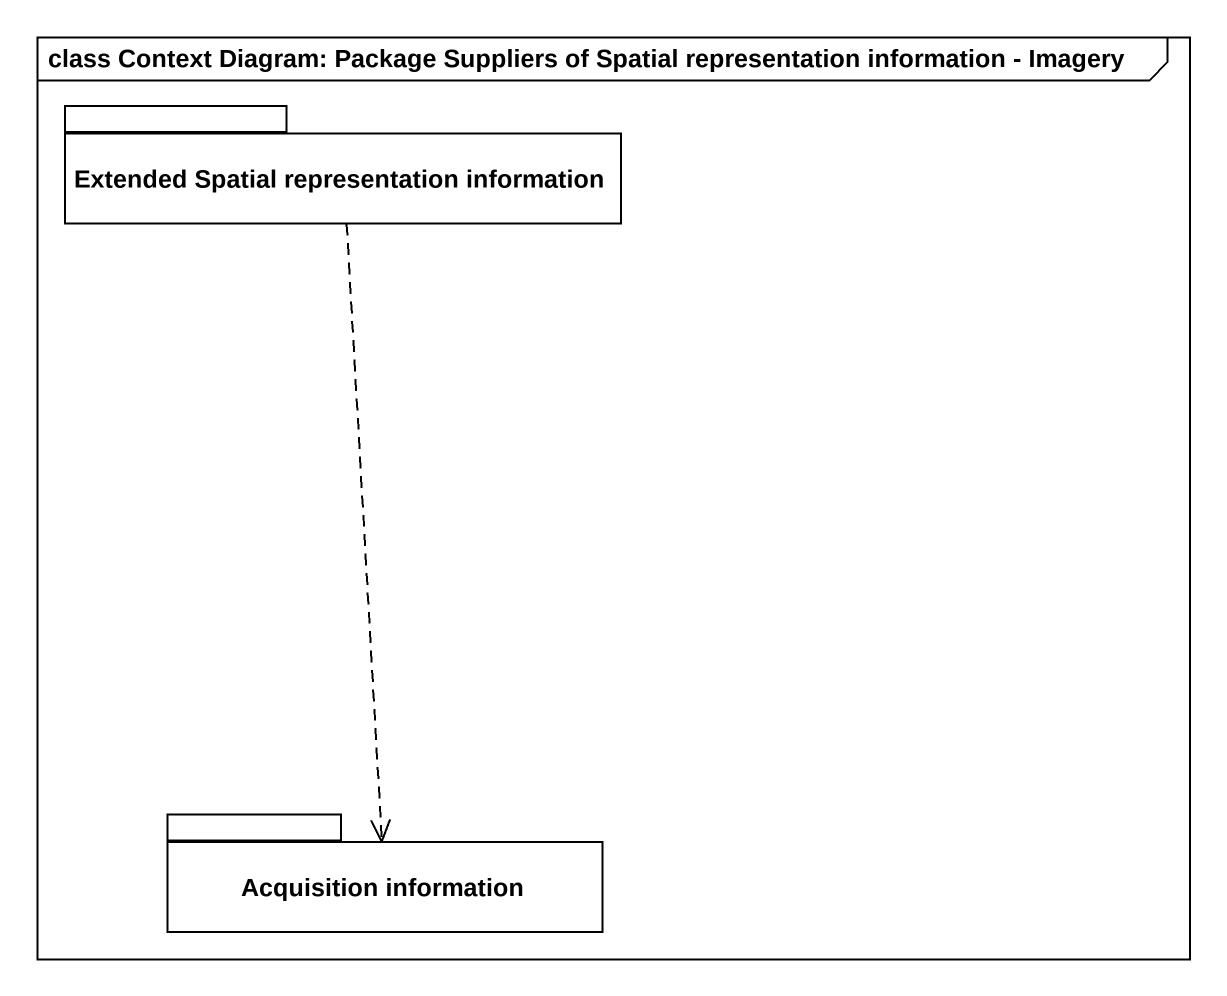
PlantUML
@startuml
mainframe class Context Diagram: Package Suppliers of Spatial representation information - Imagery
package "Extended Spatial representation information" as Extended_Spatial {
}
package "Acquisition information" as Acquisition_information {
}
Extended_Spatial ..> Acquisition_information
@enduml
